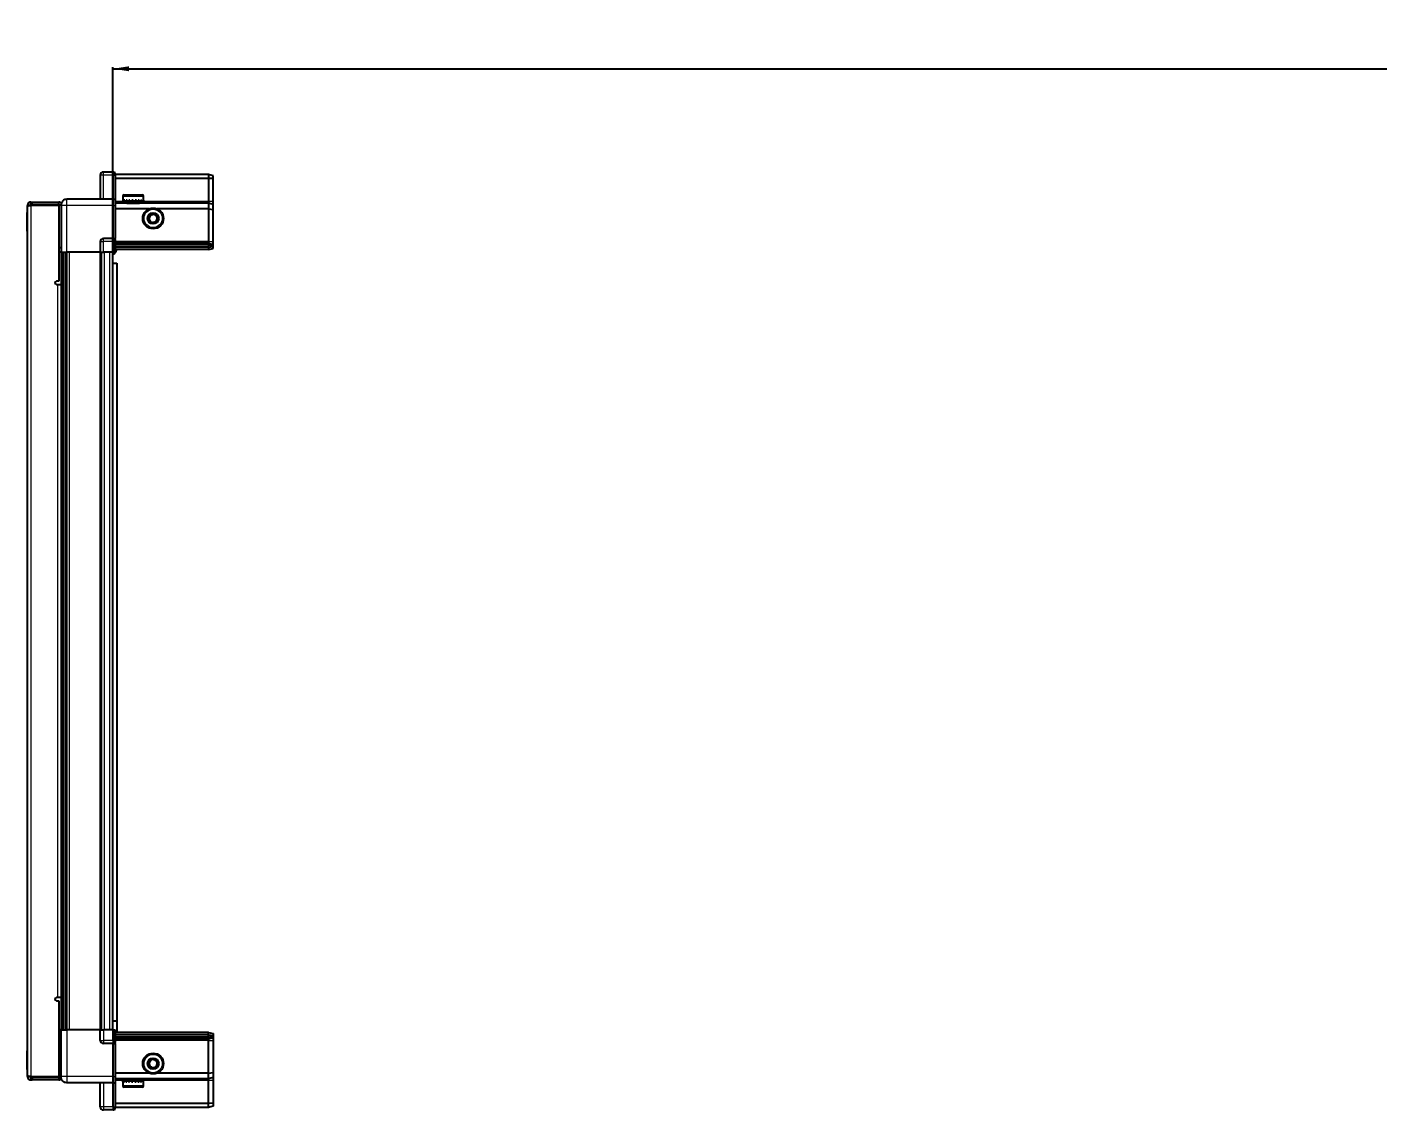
# Model space of a CAD drawing. Header units: millimetres. Extents: x 1315 to 6233, y -1323 to 1654.
# Drawn here: x 2843 to 3687, y 883 to 1560 of the extents above; entities that cross this region are included whole.
import ezdxf

# ---------------------------------------------------------------- set-up
doc = ezdxf.new("R2010")
doc.units = ezdxf.units.MM
doc.layers.add('FORMAT', color=7, linetype='Continuous')
doc.styles.add('SLDTEXTSTYLE0', font='TXT', dxfattribs={"width": 0.75})
doc.dimstyles.new('SLDDIMSTYLE0', dxfattribs={"dimtxt": 20, "dimasz": 10, "dimexe": 0, "dimexo": 0.0625, "dimgap": 5, "dimtad": 2, "dimdec": 1, "dimrnd": 1e-09, "dimzin": 12, "dimdsep": 46, "dimtxsty": 'SLDTEXTSTYLE0', "dimsah": 1, "dimcen": 0.09, "dimadec": 0, "dimazin": 3, "dimtfac": 1, "dimtofl": 0, "dimtmove": 0, "dimatfit": 3, "dimfxl": 0, "dimfrac": 2, "dimtolj": 1, "dimtzin": 12, "dimarcsym": 0})

# ---------------------------------------------------------------- blocks, each defined once
blk = doc.blocks.new('_D_5')
at = {"layer": 'FORMAT'}
for p, q in [((2896.98, 1419.33), (2896.98, 1534.82)), ((2896.98, 1533.82), (4796.98, 1533.82)), ((4796.98, 1419.33), (4796.98, 1534.82))]:
    blk.add_line(p, q, dxfattribs=at)
for points in [[(2896.98, 1533.82), (2906.98, 1532.28), (2906.98, 1535.36)], [(4796.98, 1533.82), (4786.98, 1535.36), (4786.98, 1532.28)]]:
    blk.add_solid(points, dxfattribs=at)
at = {"layer": 'FORMAT', "insert": (3817.42, 1559.6), "char_height": 20, "attachment_point": 1, "style": 'SLDTEXTSTYLE0'}
blk.add_mtext('1900', dxfattribs=at)

msp = doc.modelspace()

# ---------------------------------------------------------------- linework, layer by layer
at = {"color": 7, "linetype": 'Continuous', "lineweight": 25}
for p, q in [((2897.13, 1469.32), (2891.13, 1469.32)), ((2897.13, 1469.32), (2897.46, 1469.32)), ((2897.13, 1469.32), (2897.13, 1467.32)), ((2898.33, 1468.82), (2897.46, 1469.32)), ((2898.33, 1467.32), (2898.33, 1468.82)), ((2889.13, 1467.32), (2889.13, 1452.32)), ((2897.13, 1452.52), (2897.13, 1467.32)), ((2897.13, 1452.52), (2897.13, 1467.32)), ((2956.63, 1467.82), (2898.33, 1467.82)), ((2898.33, 1467.32), (2898.33, 1452.52)), ((2956.63, 1465.32), (2898.33, 1465.32)), ((2956.63, 1467.82), (2956.63, 1465.32)), ((2959.63, 1467.02), (2956.63, 1467.82)), ((2956.63, 1465.32), (2956.63, 1450.82)), ((2959.63, 1465.17), (2956.63, 1465.32)), ((2959.63, 1465.17), (2959.63, 1467.02)), ((2959.63, 1450.82), (2959.63, 1465.17)), ((2897.13, 1452.32), (2868.13, 1452.32)), ((2897.13, 1452.32), (2897.13, 1452.52)), ((2897.13, 1452.32), (2898.33, 1452.32)), ((2897.13, 1448.32), (2897.13, 1452.32)), ((2898.33, 1452.52), (2898.33, 1452.32)), ((2898.33, 1452.32), (2898.33, 1448.32)), ((2903.13, 1454.22), (2903.13, 1451.82)), ((2903.93, 1455.02), (2911.09, 1455.02)), ((2911.09, 1455.02), (2915.33, 1455.02)), ((2916.13, 1451.82), (2916.13, 1454.22)), ((2843.63, 1443.96), (2843.33, 1443.96)), ((2843.33, 1432.39), (2843.33, 1443.96)), ((2845.13, 1448.47), (2843.63, 1448.47)), ((2843.63, 1447.97), (2843.63, 1448.47)), ((2843.63, 904.67), (2843.63, 1447.97)), ((2845.73, 1449.07), (2845.73, 1450.57)), ((2845.73, 1450.57), (2846.63, 1450.57)), ((2845.73, 1449.07), (2846.63, 1449.07)), ((2845.73, 1448.57), (2863.13, 1448.57)), ((2846.63, 1450.57), (2863.13, 1450.57)), ((2846.63, 1449.07), (2846.63, 1450.57)), ((2846.63, 1449.07), (2863.13, 1449.07)), ((2863.13, 1449.07), (2863.13, 1450.57)), ((2864.63, 1448.57), (2863.13, 1448.57)), ((2863.13, 1448.57), (2863.13, 1401.07)), ((2864.63, 1448.32), (2864.63, 1419.32)), ((2897.13, 1428.02), (2897.13, 1448.32)), ((2956.63, 1449.82), (2898.33, 1449.82)), ((2898.33, 1448.32), (2898.33, 1428.02)), ((2919.63, 1446.32), (2898.33, 1446.32)), ((2903.13, 1451.82), (2903.13, 1451.32)), ((2903.13, 1451.32), (2903.26, 1451.32)), ((2903.45, 1451.82), (2903.26, 1451.82)), ((2903.26, 1451.82), (2903.26, 1451.32)), ((2903.26, 1451.32), (2903.45, 1451.32)), ((2903.45, 1451.82), (2903.45, 1451.32)), ((2903.45, 1451.32), (2903.98, 1451.32)), ((2904.38, 1451.82), (2903.98, 1451.82)), ((2903.98, 1451.82), (2903.98, 1451.32)), ((2903.98, 1451.32), (2904.38, 1451.32)), ((2904.38, 1451.82), (2904.38, 1451.32)), ((2904.38, 1451.32), (2905.25, 1451.32)), ((2905.23, 1451.32), (2905.23, 1451.22)), ((2905.23, 1451.22), (2914.03, 1451.22)), ((2905.82, 1451.82), (2905.25, 1451.82)), ((2905.25, 1451.82), (2905.25, 1451.32)), ((2905.25, 1451.32), (2905.82, 1451.32)), ((2905.63, 1450.82), (2906.32, 1450.34)), ((2905.63, 1450.82), (2910.66, 1450.82)), ((2906.32, 1450.34), (2905.63, 1449.86)), ((2905.63, 1449.86), (2905.63, 1449.82)), ((2905.63, 1449.86), (2910.66, 1449.86)), ((2905.82, 1451.82), (2905.82, 1451.32)), ((2905.82, 1451.32), (2906.95, 1451.32)), ((2906.32, 1450.34), (2910.48, 1450.34)), ((2907.64, 1451.82), (2906.95, 1451.82)), ((2906.95, 1451.82), (2906.95, 1451.32)), ((2906.95, 1451.32), (2907.64, 1451.32)), ((2907.64, 1451.82), (2907.64, 1451.32)), ((2907.64, 1451.32), (2908.91, 1451.32)), ((2909.65, 1451.82), (2908.91, 1451.82)), ((2908.91, 1451.82), (2908.91, 1451.32)), ((2908.91, 1451.32), (2909.14, 1451.32)), ((2909.14, 1451.82), (2909.14, 1451.32)), ((2909.64, 1451.82), (2909.64, 1451.32)), ((2909.64, 1451.32), (2909.65, 1451.32)), ((2909.65, 1451.82), (2909.65, 1451.32)), ((2909.65, 1451.32), (2910.94, 1451.32)), ((2910.48, 1450.34), (2912.94, 1450.34)), ((2910.66, 1450.82), (2913.63, 1450.82)), ((2910.66, 1449.86), (2913.63, 1449.86)), ((2911.65, 1451.82), (2910.94, 1451.82)), ((2910.94, 1451.82), (2910.94, 1451.32)), ((2911, 1451.82), (2911, 1451.32)), ((2911, 1451.32), (2911.65, 1451.32)), ((2911.65, 1451.82), (2911.65, 1451.32)), ((2911.65, 1451.32), (2912.84, 1451.32)), ((2913.46, 1451.82), (2912.84, 1451.82)), ((2912.84, 1451.82), (2912.84, 1451.32)), ((2912.84, 1451.32), (2913.46, 1451.32)), ((2912.94, 1450.34), (2913.63, 1450.82)), ((2913.63, 1449.86), (2912.94, 1450.34)), ((2913.46, 1451.82), (2913.46, 1451.32)), ((2913.46, 1451.32), (2914.43, 1451.32)), ((2913.63, 1449.82), (2913.63, 1449.86)), ((2914.03, 1451.22), (2914.03, 1451.32)), ((2914.9, 1451.82), (2914.43, 1451.82)), ((2914.43, 1451.82), (2914.43, 1451.32)), ((2914.43, 1451.32), (2914.9, 1451.32)), ((2914.9, 1451.82), (2914.9, 1451.32)), ((2914.9, 1451.32), (2915.55, 1451.32)), ((2915.82, 1451.82), (2915.55, 1451.82)), ((2915.55, 1451.82), (2915.55, 1451.32)), ((2915.55, 1451.32), (2915.82, 1451.32)), ((2915.82, 1451.82), (2915.82, 1451.32)), ((2915.82, 1451.32), (2916.09, 1451.32)), ((2916.13, 1451.82), (2916.09, 1451.82)), ((2916.09, 1451.82), (2916.09, 1451.32)), ((2916.09, 1451.32), (2916.13, 1451.32)), ((2916.13, 1451.82), (2916.13, 1451.32)), ((2956.63, 1446.32), (2924.63, 1446.32)), ((2956.63, 1450.82), (2956.63, 1449.82)), ((2956.63, 1449.82), (2956.63, 1446.32)), ((2959.63, 1449.02), (2956.63, 1449.82)), ((2956.63, 1446.32), (2956.63, 1425.82)), ((2956.63, 1446.32), (2959.63, 1445.99)), ((2959.63, 1449.02), (2959.63, 1450.82)), ((2959.63, 1445.99), (2959.63, 1449.02)), ((2959.63, 1425.82), (2959.63, 1445.99)), ((2843.33, 1432.39), (2843.63, 1432.39)), ((2897.13, 1427.82), (2891.13, 1427.82)), ((2897.13, 1427.82), (2897.13, 1428.02)), ((2897.13, 1427.82), (2897.13, 1425.82)), ((2897.13, 1427.82), (2898.33, 1427.82)), ((2898.33, 1428.02), (2898.33, 1427.82)), ((2898.33, 1427.15), (2898.33, 1427.82)), ((2898.33, 1427.15), (2898.33, 1419.32)), ((2863.13, 1422.07), (2864.63, 1422.07)), ((2864.63, 1419.32), (2863.13, 1419.32)), ((2865.28, 933.32), (2865.28, 1419.32)), ((2867.07, 1419.32), (2867.07, 933.32)), ((2867.1, 1419.32), (2867.1, 933.32)), ((2889.13, 1419.32), (2868.13, 1419.32)), ((2889.13, 1425.82), (2889.13, 1419.32)), ((2889.13, 1419.32), (2891.13, 1419.32)), ((2889.78, 933.32), (2889.78, 1419.32)), ((2897.13, 1419.32), (2891.13, 1419.32)), ((2896.98, 933.32), (2896.98, 1419.32)), ((2897.13, 1419.32), (2897.13, 1425.82)), ((2897.13, 1419.32), (2897.13, 1425.82)), ((2897.13, 1419.32), (2897.46, 1419.32)), ((2897.13, 1419.32), (2897.13, 1419.32)), ((2897.46, 1419.32), (2897.46, 1425.82)), ((2898.33, 1419.32), (2897.46, 1419.32)), ((2897.46, 1419.32), (2897.46, 1419.32)), ((2956.63, 1424.82), (2898.33, 1424.82)), ((2956.63, 1423.82), (2898.33, 1423.82)), ((2956.63, 1422.32), (2898.33, 1422.32)), ((2956.63, 1420.82), (2898.33, 1420.82)), ((2956.63, 1425.82), (2956.63, 1424.82)), ((2956.63, 1424.82), (2956.63, 1423.82)), ((2956.63, 1424.82), (2959.63, 1424.02)), ((2956.63, 1423.82), (2956.63, 1422.32)), ((2956.63, 1423.82), (2959.63, 1423.28)), ((2956.63, 1422.32), (2959.63, 1422.78)), ((2956.63, 1422.32), (2956.63, 1420.82)), ((2956.63, 1420.82), (2959.63, 1421.63)), ((2959.63, 1424.02), (2959.63, 1425.82)), ((2959.63, 1423.28), (2959.63, 1424.02)), ((2959.63, 1422.78), (2959.63, 1423.28)), ((2959.63, 1421.63), (2959.63, 1422.78)), ((2896.98, 1412.32), (2899.48, 1412.32)), ((2899.48, 1412.32), (2899.48, 938.82)), ((2863.13, 1401.07), (2861.78, 1401.07)), ((2861.78, 1399.07), (2862.53, 1399.07)), ((2862.53, 1399.07), (2864.63, 1399.07)), ((2864.63, 1399.07), (2864.63, 953.57)), ((2862.53, 953.57), (2861.78, 953.57)), ((2861.78, 951.57), (2863.13, 951.57)), ((2864.63, 953.57), (2862.53, 953.57)), ((2863.13, 951.57), (2863.13, 904.07)), ((2899.48, 938.82), (2896.98, 938.82)), ((2899.48, 938.82), (2899.48, 931.82)), ((2864.63, 933.32), (2863.13, 933.32)), ((2864.63, 930.57), (2863.13, 930.57)), ((2864.63, 904.32), (2864.63, 933.32)), ((2889.13, 933.32), (2868.13, 933.32)), ((2889.13, 926.82), (2889.13, 933.32)), ((2889.13, 933.32), (2891.13, 933.32)), ((2897.13, 933.32), (2891.13, 933.32)), ((2897.13, 926.82), (2897.13, 933.32)), ((2897.13, 933.32), (2897.46, 933.32)), ((2897.46, 926.82), (2897.46, 933.32)), ((2897.46, 933.32), (2898.33, 933.32)), ((2898.33, 933.32), (2898.33, 925.5)), ((2956.63, 931.82), (2898.33, 931.82)), ((2956.63, 930.32), (2898.33, 930.32)), ((2956.63, 928.82), (2898.33, 928.82)), ((2956.63, 930.32), (2956.63, 931.82)), ((2956.63, 931.82), (2959.63, 931.02)), ((2956.63, 928.82), (2956.63, 930.32)), ((2956.63, 930.32), (2959.63, 929.87)), ((2956.63, 928.82), (2959.63, 929.37)), ((2956.63, 927.82), (2956.63, 928.82)), ((2956.63, 927.82), (2959.63, 928.63)), ((2959.63, 931.02), (2959.63, 929.87)), ((2959.63, 929.87), (2959.63, 929.37)), ((2959.63, 929.37), (2959.63, 928.63)), ((2959.63, 928.63), (2959.63, 926.82)), ((2843.63, 920.26), (2843.33, 920.26)), ((2843.33, 910.58), (2843.33, 920.26)), ((2897.13, 924.82), (2891.13, 924.82)), ((2897.13, 926.82), (2897.13, 924.82)), ((2897.13, 926.82), (2897.13, 924.82)), ((2897.13, 924.82), (2898.33, 924.82)), ((2897.13, 924.62), (2897.13, 924.82)), ((2897.13, 904.32), (2897.13, 924.62)), ((2956.63, 927.82), (2898.33, 927.82)), ((2898.33, 924.82), (2898.33, 925.5)), ((2898.33, 924.82), (2898.33, 924.62)), ((2898.33, 924.62), (2898.33, 904.32)), ((2956.63, 926.82), (2956.63, 927.82)), ((2956.63, 906.32), (2956.63, 926.82)), ((2959.63, 926.82), (2959.63, 906.66)), ((2843.33, 908.69), (2843.33, 910.58)), ((2843.33, 908.69), (2843.63, 908.69)), ((2843.63, 904.17), (2843.63, 904.67)), ((2845.13, 904.17), (2843.63, 904.17)), ((2863.13, 904.07), (2845.73, 904.07)), ((2845.73, 903.57), (2845.73, 902.07)), ((2845.73, 903.57), (2846.63, 903.57)), ((2863.13, 903.57), (2846.63, 903.57)), ((2846.63, 903.57), (2846.63, 902.07)), ((2863.13, 904.07), (2864.63, 904.07)), ((2863.13, 903.57), (2863.13, 902.07)), ((2897.13, 900.32), (2897.13, 904.32)), ((2919.63, 906.32), (2898.33, 906.32)), ((2898.33, 904.32), (2898.33, 900.32)), ((2956.63, 906.32), (2924.63, 906.32)), ((2956.63, 906.32), (2959.63, 906.66)), ((2956.63, 902.82), (2956.63, 906.32)), ((2959.63, 903.63), (2956.63, 902.82)), ((2959.63, 906.66), (2959.63, 903.63)), ((2959.63, 903.63), (2959.63, 901.82)), ((2845.73, 902.07), (2846.63, 902.07)), ((2863.13, 902.07), (2846.63, 902.07)), ((2897.13, 900.32), (2868.13, 900.32)), ((2889.13, 885.32), (2889.13, 900.32)), ((2897.13, 900.32), (2898.33, 900.32)), ((2897.13, 900.12), (2897.13, 900.32)), ((2897.13, 885.32), (2897.13, 900.12)), ((2956.63, 902.82), (2898.33, 902.82)), ((2898.33, 900.32), (2898.33, 900.12)), ((2898.33, 900.12), (2898.33, 885.32)), ((2903.13, 901.32), (2903.13, 898.42)), ((2903.22, 901.32), (2903.13, 901.32)), ((2903.22, 900.82), (2903.22, 901.32)), ((2903.39, 901.32), (2903.22, 901.32)), ((2903.22, 900.82), (2903.39, 900.82)), ((2903.39, 900.82), (2903.39, 901.32)), ((2903.88, 901.32), (2903.39, 901.32)), ((2903.88, 900.82), (2903.88, 901.32)), ((2904.26, 901.32), (2903.88, 901.32)), ((2903.88, 900.82), (2904.26, 900.82)), ((2904.08, 897.62), (2903.93, 897.62)), ((2915.33, 897.62), (2904.08, 897.62)), ((2904.26, 900.82), (2904.26, 901.32)), ((2905.1, 901.32), (2904.26, 901.32)), ((2905.1, 900.82), (2905.1, 901.32)), ((2905.66, 901.32), (2905.1, 901.32)), ((2905.1, 900.82), (2905.66, 900.82)), ((2905.23, 901.42), (2905.23, 901.32)), ((2910.62, 901.42), (2905.23, 901.42)), ((2905.63, 902.82), (2905.63, 902.79)), ((2905.63, 902.79), (2906.32, 902.31)), ((2905.73, 902.79), (2905.63, 902.79)), ((2906.32, 902.31), (2905.63, 901.82)), ((2905.73, 901.82), (2905.63, 901.82)), ((2905.66, 900.82), (2905.66, 901.32)), ((2906.76, 901.32), (2905.66, 901.32)), ((2913.63, 902.79), (2905.73, 902.79)), ((2913.63, 901.82), (2905.73, 901.82)), ((2906.4, 902.31), (2906.32, 902.31)), ((2912.94, 902.31), (2906.4, 902.31)), ((2906.76, 900.82), (2906.76, 901.32)), ((2907.44, 901.32), (2906.76, 901.32)), ((2906.76, 900.82), (2907.44, 900.82)), ((2907.44, 900.82), (2907.44, 901.32)), ((2908.71, 901.32), (2907.44, 901.32)), ((2908.71, 900.82), (2908.71, 901.32)), ((2909, 901.32), (2908.71, 901.32)), ((2908.71, 900.82), (2909.44, 900.82)), ((2909, 900.82), (2909, 901.32)), ((2909.44, 900.82), (2909.44, 901.32)), ((2910.74, 901.32), (2909.44, 901.32)), ((2914.03, 901.42), (2910.62, 901.42)), ((2910.74, 900.82), (2910.74, 901.32)), ((2910.74, 900.82), (2911.46, 900.82)), ((2910.87, 900.82), (2910.87, 901.32)), ((2911.46, 901.32), (2910.87, 901.32)), ((2911.46, 900.82), (2911.46, 901.32)), ((2912.66, 901.32), (2911.46, 901.32)), ((2912.66, 900.82), (2912.66, 901.32)), ((2913.3, 901.32), (2912.66, 901.32)), ((2912.66, 900.82), (2913.3, 900.82)), ((2912.94, 902.31), (2913.63, 902.79)), ((2913.63, 901.82), (2912.94, 902.31)), ((2913.3, 900.82), (2913.3, 901.32)), ((2914.29, 901.32), (2913.3, 901.32)), ((2913.63, 902.79), (2913.63, 902.82)), ((2914.03, 901.32), (2914.03, 901.42)), ((2914.29, 900.82), (2914.29, 901.32)), ((2914.77, 901.32), (2914.29, 901.32)), ((2914.29, 900.82), (2914.77, 900.82)), ((2914.77, 900.82), (2914.77, 901.32)), ((2915.46, 901.32), (2914.77, 901.32)), ((2915.46, 900.82), (2915.46, 901.32)), ((2915.75, 901.32), (2915.46, 901.32)), ((2915.46, 900.82), (2915.75, 900.82)), ((2915.75, 900.82), (2915.75, 901.32)), ((2916.06, 901.32), (2915.75, 901.32)), ((2916.06, 900.82), (2916.06, 901.32)), ((2916.12, 901.32), (2916.06, 901.32)), ((2916.06, 900.82), (2916.12, 900.82)), ((2916.12, 900.82), (2916.12, 901.32)), ((2916.13, 901.32), (2916.12, 901.32)), ((2916.13, 898.42), (2916.13, 901.32)), ((2956.63, 901.82), (2956.63, 902.82)), ((2956.63, 887.32), (2956.63, 901.82)), ((2959.63, 901.82), (2959.63, 887.48)), ((2956.63, 887.32), (2898.33, 887.32)), ((2959.63, 887.48), (2956.63, 887.32)), ((2956.63, 884.82), (2956.63, 887.32)), ((2959.63, 887.48), (2959.63, 885.63)), ((2897.13, 883.32), (2891.13, 883.32)), ((2897.13, 885.32), (2897.13, 883.32)), ((2897.13, 883.32), (2897.46, 883.32)), ((2897.13, 883.32), (2897.46, 883.32)), ((2897.13, 883.32), (2897.13, 883.32)), ((2897.46, 883.32), (2898.33, 883.82)), ((2897.46, 883.32), (2898.33, 883.82)), ((2898.33, 883.82), (2898.33, 885.32)), ((2956.63, 884.82), (2898.33, 884.82)), ((2959.63, 885.63), (2956.63, 884.82))]:
    msp.add_line(p, q, dxfattribs=at)
at = {"color": 8, "linetype": 'Continuous', "lineweight": 18}
for p, q in [((2891.13, 1467.32), (2891.13, 1469.32)), ((2891.13, 1467.32), (2889.13, 1467.32)), ((2891.13, 1452.32), (2891.13, 1467.32)), ((2897.13, 1467.32), (2891.13, 1467.32)), ((2897.13, 1467.32), (2898.33, 1467.32)), ((2897.13, 1452.52), (2898.33, 1452.52)), ((2903.13, 1454.22), (2911.3, 1454.22)), ((2911.3, 1454.22), (2916.13, 1454.22)), ((2845.73, 1448.57), (2845.73, 904.07)), ((2868.13, 1419.32), (2868.13, 1448.32)), ((2897.13, 1448.32), (2868.13, 1448.32)), ((2897.13, 1448.32), (2898.33, 1448.32)), ((2905.63, 1450.82), (2898.33, 1450.82)), ((2956.63, 1450.82), (2913.63, 1450.82)), ((2959.63, 1450.82), (2956.63, 1450.82)), ((2891.13, 1425.82), (2891.13, 1427.82)), ((2897.13, 1428.02), (2898.33, 1428.02)), ((2864.63, 1399.07), (2864.63, 1419.32)), ((2865.86, 1419.32), (2865.86, 933.32)), ((2868.31, 933.32), (2868.31, 1419.32)), ((2869.72, 1419.32), (2869.72, 933.32)), ((2889.13, 1425.82), (2891.13, 1425.82)), ((2889.13, 933.32), (2889.13, 1419.32)), ((2891.13, 1419.32), (2891.13, 1425.82)), ((2897.13, 1425.82), (2891.13, 1425.82)), ((2891.78, 933.32), (2891.78, 1419.32)), ((2894.98, 933.32), (2894.98, 1419.32)), ((2897.13, 1425.82), (2897.46, 1425.82)), ((2897.13, 1419.32), (2897.46, 1419.32)), ((2956.63, 1425.82), (2898.33, 1425.82)), ((2956.63, 1425.82), (2959.63, 1425.82)), ((2862.53, 953.57), (2862.53, 1399.07)), ((2864.63, 933.32), (2864.63, 953.57)), ((2868.13, 933.32), (2868.13, 904.32)), ((2891.13, 933.32), (2891.13, 926.82)), ((2889.13, 926.82), (2891.13, 926.82)), ((2891.13, 926.82), (2891.13, 924.82)), ((2897.13, 926.82), (2891.13, 926.82)), ((2897.13, 926.82), (2897.46, 926.82)), ((2898.33, 924.62), (2897.13, 924.62)), ((2956.63, 926.82), (2898.33, 926.82)), ((2956.63, 926.82), (2959.63, 926.82)), ((2897.13, 904.32), (2868.13, 904.32)), ((2897.13, 904.32), (2898.33, 904.32)), ((2891.13, 900.32), (2891.13, 885.32)), ((2898.33, 900.12), (2897.13, 900.12)), ((2905.63, 901.82), (2898.33, 901.82)), ((2903.3, 898.42), (2903.13, 898.42)), ((2916.13, 898.42), (2903.3, 898.42)), ((2956.63, 901.82), (2913.63, 901.82)), ((2959.63, 901.82), (2956.63, 901.82)), ((2891.13, 885.32), (2889.13, 885.32)), ((2891.13, 885.32), (2891.13, 883.32)), ((2897.13, 885.32), (2891.13, 885.32)), ((2897.13, 885.32), (2898.33, 885.32))]:
    msp.add_line(p, q, dxfattribs=at)
at = {"color": 7, "linetype": 'Continuous', "lineweight": 25}
for centre, radius in [((2922.13, 1440.32), 6.5), ((2922.13, 1440.32), 3.46), ((2922.13, 912.32), 6.5), ((2922.13, 912.32), 3.46)]:
    msp.add_circle(centre, radius, dxfattribs=at)
at = {"color": 8, "linetype": 'Continuous', "lineweight": 18}
for centre in [(2922.13, 1440.32), (2922.13, 912.32)]:
    msp.add_circle(centre, 5.7, dxfattribs=at)
at = {"color": 7, "linetype": 'Continuous', "lineweight": 25}
for centre, radius, start, end in [((2891.13, 1467.32), 2, 90, 180), ((2903.93, 1454.22), 0.8, 90, 180), ((2915.33, 1454.22), 0.8, 0, 90), ((2845.63, 1448.07), 0.5, 90, 117.52901), ((2863.03, 1448.47), 0.6, 9.59407, 90), ((2863.03, 1448.47), 2.1, 32.2369, 87.2706), ((2905.23, 1450.82), 0.4, 0, 90), ((2914.03, 1450.82), 0.4, 90, 180), ((2922.13, 1440.32), 2.5, 161.00659, 221.00659), ((2922.13, 1440.32), 2.5, 101.00659, 161.00659), ((2922.13, 1440.32), 2.5, 221.00659, 281.00659), ((2922.13, 1440.32), 2.5, 41.00659, 101.00659), ((2922.13, 1440.32), 2.5, 281.00659, 341.00659), ((2922.13, 1440.32), 2.5, 341.00659, 41.00659), ((2891.13, 1425.82), 2, 90, 180), ((2894.48, 1421.97), 5, 300, 346.70293), ((2861.78, 1400.07), 1, 90, 270), ((2861.78, 952.57), 1, 90, 270), ((2891.13, 926.82), 2, 180, 270), ((2922.13, 912.32), 2.5, 127.98423, 187.98423), ((2922.13, 912.32), 2.5, 187.98423, 247.98423), ((2922.13, 912.32), 2.5, 67.98423, 127.98423), ((2922.13, 912.32), 2.5, 7.98423, 67.98423), ((2922.13, 912.32), 2.5, 307.98423, 7.98423), ((2845.63, 904.57), 0.5, 243.29122, 270), ((2863.03, 904.17), 0.6, 270, 350.40593), ((2922.13, 912.32), 2.5, 247.98423, 307.98423), ((2863.03, 904.17), 2.1, 272.7294, 327.8305), ((2903.93, 898.42), 0.8, 180, 270), ((2905.23, 901.82), 0.4, 270, 0), ((2914.03, 901.82), 0.4, 180, 270), ((2915.33, 898.42), 0.8, 270, 360), ((2891.13, 885.32), 2, 180, 270)]:
    msp.add_arc(centre, radius, start, end, dxfattribs=at)
for centre, start_param, end_param in [((2900.92, 1425.82), 2.418858, 3.141593), ((2900.92, 926.82), 3.141593, 3.864327)]:
    msp.add_ellipse(centre, major_axis=(3.46, 0), ratio=0.57735, start_param=start_param, end_param=end_param, dxfattribs=at)
for points, knots in [([(2868.13, 1452.32), (2867.69, 1452.28), (2867.01, 1452.2), (2866.19, 1451.77), (2865.63, 1451.32), (2865.18, 1450.76), (2864.75, 1449.94), (2864.67, 1449.26), (2864.63, 1448.82)], [0, 0, 0, 0, 0.239457, 0.368361, 0.5, 0.631639, 0.760543, 1, 1, 1, 1]), ([(2845.73, 1450.57), (2845.47, 1450.55), (2844.98, 1450.49), (2844.34, 1450.1), (2843.87, 1449.54), (2843.65, 1448.96), (2843.63, 1448.6), (2843.63, 1448.47)], [0, 0, 0, 0, 0.230255, 0.448522, 0.666786, 0.88505, 1, 1, 1, 1]), ([(2843.63, 1447.97), (2843.65, 1448.02), (2843.71, 1448.11), (2844.1, 1448.24), (2844.66, 1448.37), (2845.24, 1448.48), (2845.6, 1448.55), (2845.73, 1448.57)], [0, 0, 0, 0, 0.230255, 0.448522, 0.666786, 0.88505, 1, 1, 1, 1]), ([(2864.63, 1448.82), (2864.63, 1448.82), (2864.63, 1448.8), (2864.63, 1448.69), (2864.63, 1448.52), (2864.63, 1448.39), (2864.63, 1448.32)], [0, 0, 0, 0, 0.249394, 0.500333, 0.750167, 1, 1, 1, 1]), ([(2919.29, 1439.77), (2919.46, 1440.26), (2919.78, 1441.17), (2920.09, 1442.08), (2920.23, 1442.5)], [0, 0, 0, 0, 0.534686, 1, 1, 1, 1]), ([(2921.19, 1437.59), (2920.96, 1437.85), (2920.42, 1438.48), (2919.77, 1439.23), (2919.38, 1439.68), (2919.29, 1439.77)], [0, 0, 0, 0, 0.362901, 0.866875, 1, 1, 1, 1]), ([(2920.23, 1442.5), (2920.74, 1442.6), (2921.69, 1442.78), (2922.63, 1442.97), (2923.07, 1443.05)], [0, 0, 0, 0, 0.534686, 1, 1, 1, 1]), ([(2924.02, 1438.14), (2923.51, 1438.05), (2922.57, 1437.86), (2921.63, 1437.68), (2921.19, 1437.59)], [0, 0, 0, 0, 0.534686, 1, 1, 1, 1]), ([(2923.07, 1443.05), (2923.15, 1442.96), (2923.54, 1442.51), (2924.19, 1441.76), (2924.73, 1441.13), (2924.96, 1440.87)], [0, 0, 0, 0, 0.133125, 0.637099, 1, 1, 1, 1]), ([(2924.96, 1440.87), (2924.79, 1440.39), (2924.48, 1439.47), (2924.17, 1438.57), (2924.02, 1438.14)], [0, 0, 0, 0, 0.534686, 1, 1, 1, 1]), ([(2864.63, 1419.32), (2864.67, 1419.32), (2864.74, 1419.32), (2865.35, 1419.32), (2866.23, 1419.32), (2867.22, 1419.32), (2867.87, 1419.32), (2868.13, 1419.32)], [0, 0, 0, 0, 0.214694, 0.429388, 0.644082, 0.858775, 1, 1, 1, 1]), ([(2864.63, 933.32), (2864.67, 933.32), (2864.74, 933.32), (2865.35, 933.32), (2866.23, 933.32), (2867.22, 933.32), (2867.87, 933.32), (2868.13, 933.32)], [0, 0, 0, 0, 0.2146939, 0.4293877, 0.6440816, 0.8587754, 1, 1, 1, 1]), ([(2919.45, 913.41), (2919.86, 913.72), (2920.62, 914.32), (2921.37, 914.91), (2921.73, 915.18)], [0, 0, 0, 0, 0.534686, 1, 1, 1, 1]), ([(2919.85, 910.55), (2919.83, 910.67), (2919.75, 911.26), (2919.61, 912.25), (2919.5, 913.06), (2919.45, 913.41)], [0, 0, 0, 0, 0.1331247, 0.6370994, 1, 1, 1, 1]), ([(2921.73, 915.18), (2922.2, 914.99), (2923.1, 914.63), (2923.99, 914.27), (2924.4, 914.1)], [0, 0, 0, 0, 0.534686, 1, 1, 1, 1]), ([(2924.4, 914.1), (2924.45, 913.76), (2924.56, 912.94), (2924.7, 911.96), (2924.79, 911.37), (2924.8, 911.24)], [0, 0, 0, 0, 0.362901, 0.866875, 1, 1, 1, 1]), ([(2845.73, 904.07), (2845.47, 904.12), (2844.98, 904.21), (2844.34, 904.34), (2843.87, 904.47), (2843.65, 904.58), (2843.63, 904.65), (2843.63, 904.67)], [0, 0, 0, 0, 0.230255, 0.448522, 0.666786, 0.88505, 1, 1, 1, 1]), ([(2843.63, 904.17), (2843.65, 903.92), (2843.71, 903.43), (2844.1, 902.79), (2844.66, 902.32), (2845.24, 902.1), (2845.6, 902.08), (2845.73, 902.07)], [0, 0, 0, 0, 0.2302553, 0.4485219, 0.6667858, 0.8850496, 1, 1, 1, 1]), ([(2864.63, 903.82), (2864.63, 903.83), (2864.63, 903.84), (2864.63, 903.96), (2864.63, 904.13), (2864.63, 904.26), (2864.63, 904.32)], [0, 0, 0, 0, 0.249394, 0.500333, 0.750167, 1, 1, 1, 1]), ([(2868.13, 900.32), (2867.69, 900.37), (2867.01, 900.44), (2866.19, 900.88), (2865.63, 901.33), (2865.18, 901.89), (2864.75, 902.71), (2864.67, 903.38), (2864.63, 903.82)], [0, 0, 0, 0, 0.239457, 0.368361, 0.5, 0.631639, 0.760543, 1, 1, 1, 1]), ([(2922.53, 909.46), (2922.05, 909.66), (2921.16, 910.02), (2920.27, 910.38), (2919.85, 910.55)], [0, 0, 0, 0, 0.5346859, 1, 1, 1, 1]), ([(2924.8, 911.24), (2924.4, 910.92), (2923.64, 910.33), (2922.88, 909.74), (2922.53, 909.46)], [0, 0, 0, 0, 0.534686, 1, 1, 1, 1])]:
    msp.add_open_spline(points, degree=3, knots=knots, dxfattribs=at)
at = {"color": 8, "linetype": 'Continuous', "lineweight": 18}
for points in [[(2868.13, 1448.32), (2868.13, 1448.85), (2868.13, 1449.9), (2868.13, 1451.22), (2868.13, 1452.14), (2868.13, 1452.26), (2868.13, 1452.32)], [(2868.13, 904.32), (2868.13, 903.8), (2868.13, 902.75), (2868.13, 901.43), (2868.13, 900.5), (2868.13, 900.38), (2868.13, 900.32)]]:
    msp.add_open_spline(points, degree=3, dxfattribs=at)
at = {"color": 7, "linetype": 'Continuous', "lineweight": 25}
for points in [[(2845.73, 1449.07), (2845.65, 1449.06), (2845.49, 1449.05), (2845.29, 1448.91), (2845.15, 1448.71), (2845.14, 1448.55), (2845.13, 1448.47)], [(2845.13, 904.17), (2845.14, 904.09), (2845.15, 903.94), (2845.29, 903.74), (2845.49, 903.6), (2845.65, 903.58), (2845.73, 903.57)]]:
    msp.add_open_spline(points, degree=3, dxfattribs=at)
at = {"color": 8, "linetype": 'Continuous', "lineweight": 18}
for points in [[(2868.13, 1448.32), (2867.69, 1448.32), (2867.01, 1448.32), (2866.19, 1448.32), (2865.63, 1448.32), (2865.18, 1448.32), (2864.75, 1448.32), (2864.67, 1448.32), (2864.63, 1448.32)], [(2868.13, 904.32), (2867.69, 904.32), (2867.01, 904.32), (2866.19, 904.32), (2865.63, 904.32), (2865.18, 904.32), (2864.75, 904.32), (2864.67, 904.32), (2864.63, 904.32)]]:
    msp.add_open_spline(points, degree=3, knots=[0, 0, 0, 0, 0.239457, 0.368361, 0.5, 0.631639, 0.760543, 1, 1, 1, 1], dxfattribs=at)

# ---------------------------------------------------------------- dimensions: what is measured, and where the dimension line sits
at = {"layer": 'FORMAT'}
dim = msp.add_linear_dim(base=(4796.98, 1533.82), p1=(2896.98, 1419.32), p2=(4796.98, 1419.32), angle=0, dimstyle='SLDDIMSTYLE0', dxfattribs=at)
dim.commit()
dim.dimension.update_dxf_attribs({"geometry": '_D_5', "text_midpoint": (3846.98, 1533.82), "dimtype": 160})

doc.saveas('drawing.dxf')
